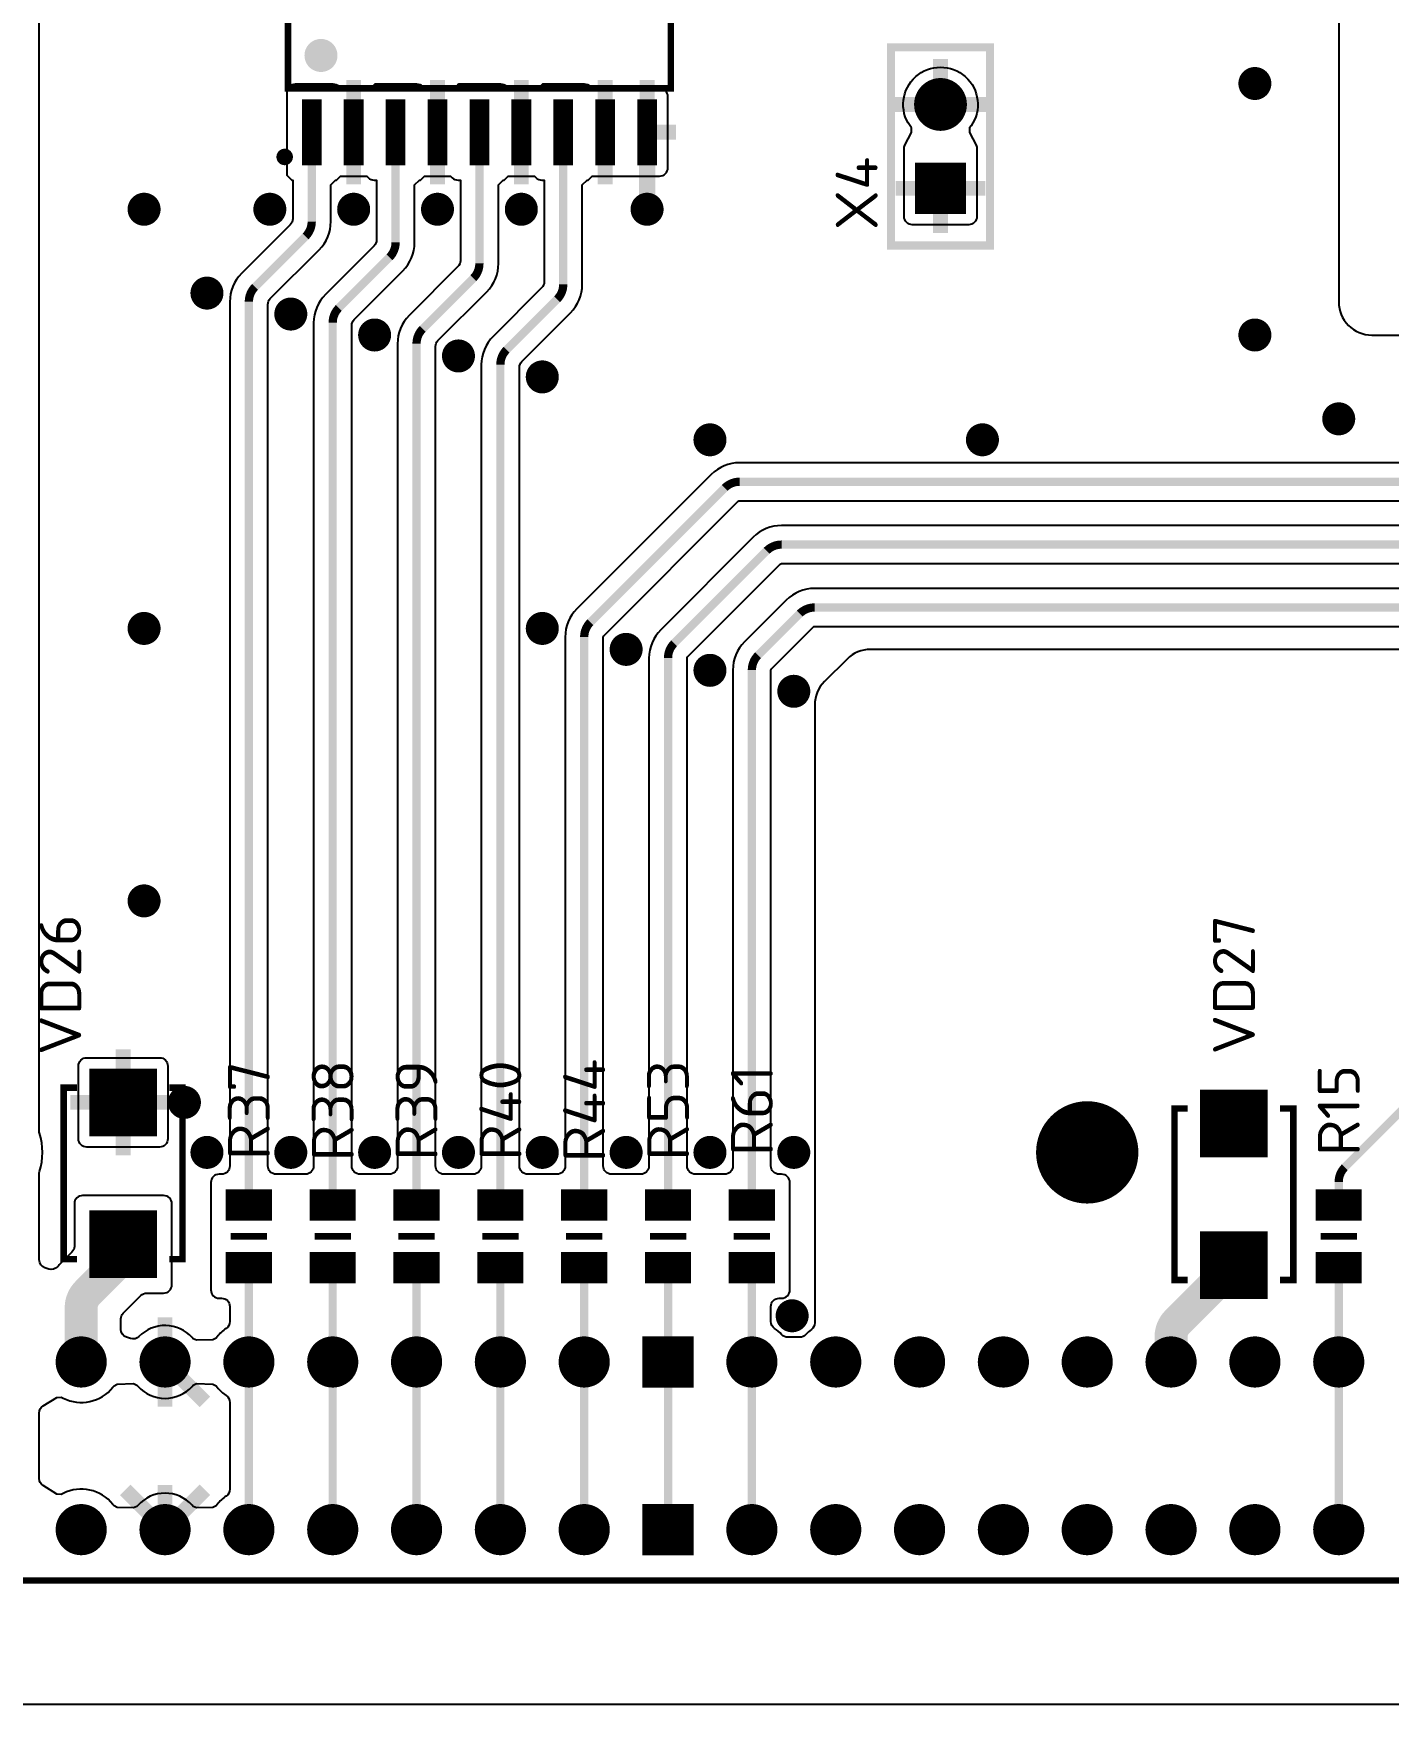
# Model space of a CAD drawing. Header units: millimetres. Extents: x 48 to 829, y 348 to 719.
# Drawn here: x 617.8 to 658.9, y 616.2 to 666.9 of the extents above; entities that cross this region are included whole.
import ezdxf
from ezdxf.enums import TextEntityAlignment as Align

# ---------------------------------------------------------------- set-up
doc = ezdxf.new("R2010")
doc.units = ezdxf.units.MM
doc.layers.add('TOP_ETCH', color=7, linetype='Continuous')
doc.styles.get("Standard").update_dxf_attribs({"font": 'txt.shx'})

msp = doc.modelspace()

# ---------------------------------------------------------------- linework, layer by layer
at = {"layer": 'TOP_ETCH', "color": 9}
msp.add_lwpolyline([(829.25, 616.25), (596, 616.25), (596, 719.12), (829.25, 719.12)], close=True, dxfattribs=at)
at = {"layer": 'TOP_ETCH'}
for points in [[(665.372, 653.877), (639.228, 653.877, 0.198911), (638.371, 653.522), (634.298, 649.449, 0.198911), (633.943, 648.592), (633.943, 632.567, -0.414214), (633.693, 632.317), (632.807, 632.317, -0.414214), (632.557, 632.567), (632.557, 656.767, -0.199048), (632.63, 656.944), (634.107, 658.421, 0.198911), (634.462, 659.278), (634.462, 662.292), (634.608, 662.438), (634.637, 662.438), (634.76, 662.561), (636.804, 662.561, 0.414214), (637.054, 662.811), (637.054, 664.969, 0.414214), (636.804, 665.219), (634.76, 665.219), (634.71, 665.269, 0.199048), (634.533, 665.342), (633.256, 665.342), (633.206, 665.292, -0.199048), (633.029, 665.219), (632.22, 665.219), (632.17, 665.269, 0.199048), (631.993, 665.342), (630.716, 665.342), (630.666, 665.292, -0.199048), (630.489, 665.219), (629.68, 665.219), (629.63, 665.269, 0.199048), (629.453, 665.342), (628.176, 665.342), (628.126, 665.292, -0.199048), (627.949, 665.219), (627.14, 665.219), (627.09, 665.269, 0.199048), (626.913, 665.342), (625.763, 665.342, 0.414214), (625.513, 665.092), (625.513, 662.584), (625.659, 662.438), (625.688, 662.438), (625.688, 661.263, -0.199048), (625.615, 661.086), (624.138, 659.609, 0.198911), (623.783, 658.752), (623.783, 632.567, -0.414214), (623.533, 632.317), (623.458, 632.317, 0.414214), (623.208, 632.067), (623.208, 628.813, 0.414214), (623.458, 628.563), (623.533, 628.563, -0.414214), (623.783, 628.313), (623.783, 627.854, -0.24905), (623.673, 627.647, 0.07612), (623.4, 627.395), (623.366, 627.351), (623.268, 627.302), (622.776, 627.287), (622.676, 627.329), (622.639, 627.371, 0.432181), (621.031, 627.402, -0.286127), (620.774, 627.34), (620.654, 627.379, -0.324507), (620.482, 627.617), (620.482, 627.934, -0.198032), (620.555, 628.11), (621.09, 628.645, -0.198032), (621.266, 628.718), (621.777, 628.718, 0.414214), (622.027, 628.968), (622.027, 631.422, 0.414214), (621.777, 631.672), (619.323, 631.672, 0.414214), (619.073, 631.422), (619.073, 630.131, -0.198032), (619, 629.955), (618.616, 629.571, 0.01078), (618.561, 629.514, -0.296843), (618.297, 629.446), (618.18, 629.486, -0.320981), (618.01, 629.722), (618.01, 632.363), (618.021, 632.399, 0.148284), (618.021, 633.561), (618.01, 633.597), (618.01, 682.145, -0.414214)], [(657.38, 681.033), (657.38, 658.745, 0.414214), (658.38, 657.745), (664.462, 657.745, -0.414214)], [(680.653, 651.972), (640.498, 651.972, 0.198911), (639.641, 651.617), (636.838, 648.814, 0.198911), (636.483, 647.957), (636.483, 632.567, -0.414214), (636.233, 632.317), (635.347, 632.317, -0.414214), (635.097, 632.567), (635.097, 648.592, -0.198879), (635.114, 648.633), (639.187, 652.706, -0.198879), (639.228, 652.723), (665.372, 652.723, 0.198911)], [(696.892, 650.067), (641.499, 650.067, 0.198911), (640.642, 649.712), (639.378, 648.448, 0.198911), (639.023, 647.591), (639.023, 632.567, -0.414214), (638.773, 632.317), (637.887, 632.317, -0.414214), (637.637, 632.567), (637.637, 647.957, -0.198879), (637.654, 647.998), (640.457, 650.801, -0.198879), (640.498, 650.818), (680.653, 650.818, 0.198911)], [(702.686, 648.22), (643.189, 648.22, 0.198896), (642.482, 647.927), (641.798, 647.243, 0.198896), (641.505, 646.536), (641.505, 627.812, -0.235927), (641.405, 627.612, 0.045982), (641.238, 627.461, -0.209307), (641.054, 627.381), (640.686, 627.381, -0.209307), (640.502, 627.461, 0.058124), (640.287, 627.647, -0.24905), (640.177, 627.854), (640.177, 628.313, -0.414214), (640.427, 628.563), (640.502, 628.563, 0.414214), (640.752, 628.813), (640.752, 632.067, 0.414214), (640.502, 632.317), (640.427, 632.317, -0.414214), (640.177, 632.567), (640.177, 647.591, -0.198879), (640.194, 647.632), (641.458, 648.896, -0.198879), (641.499, 648.913), (697.712, 648.913, 0.414214)]]:
    msp.add_lwpolyline(points, format="xyb", dxfattribs=at)
for points, const_width in [([(637.145, 665.215), (625.545, 665.215), (625.545, 671.865), (637.145, 671.865), (637.145, 665.215)], 0.2), ([(643.815, 666.46), (646.815, 666.46), (646.815, 660.46), (643.815, 660.46), (643.815, 666.46)], 0.25), ([(645.315, 664.73), (645.315, 666.109)], 0.45), ([(654.85, 664.966), (654.85, 665.764)], 0.2), ([(627.535, 663.89), (627.535, 665.469)], 0.45), ([(630.075, 663.89), (630.075, 665.469)], 0.45), ([(632.615, 663.89), (632.615, 665.469)], 0.45), ([(635.155, 663.89), (635.155, 665.469)], 0.45), ([(636.425, 663.89), (636.425, 665.469)], 0.45), ([(644.85, 664.207), (644.85, 665.253)], 0.2), ([(645.05, 664.083), (645.05, 665.377)], 0.2), ([(645.25, 664.034), (645.25, 665.426)], 0.2), ([(645.45, 664.044), (645.45, 665.416)], 0.2), ([(645.65, 664.116), (645.65, 665.344)], 0.2), ([(654.45, 665.277), (654.45, 665.453)], 0.2), ([(654.65, 665.014), (654.65, 665.716)], 0.2), ([(655.05, 665.025), (655.05, 665.705)], 0.2), ([(626.25, 662.99), (626.25, 664.79)], 0.2), ([(626.45, 662.99), (626.45, 664.79)], 0.2), ([(627.45, 662.99), (627.45, 664.79)], 0.2), ([(627.65, 662.99), (627.65, 664.79)], 0.2), ([(628.65, 662.99), (628.65, 664.79)], 0.2), ([(628.85, 662.99), (628.85, 664.79)], 0.2), ([(630.05, 662.99), (630.05, 664.79)], 0.2), ([(630.25, 662.99), (630.25, 664.79)], 0.2), ([(631.25, 662.99), (631.25, 664.79)], 0.2), ([(631.45, 662.99), (631.45, 664.79)], 0.2), ([(632.45, 662.99), (632.45, 664.79)], 0.2), ([(632.65, 662.99), (632.65, 664.79)], 0.2), ([(633.85, 662.99), (633.85, 664.79)], 0.2), ([(634.05, 662.99), (634.05, 664.79)], 0.2), ([(635.05, 662.99), (635.05, 664.79)], 0.2), ([(635.25, 662.99), (635.25, 664.79)], 0.2), ([(636.25, 662.99), (636.25, 664.79)], 0.2), ([(636.45, 662.99), (636.45, 664.79)], 0.2), ([(645.315, 664.73), (643.936, 664.73)], 0.45), ([(644.65, 664.512), (644.65, 664.948)], 0.2), ([(646.694, 664.73), (645.315, 664.73)], 0.45), ([(645.85, 664.279), (645.85, 665.181)], 0.2), ([(627.535, 662.311), (627.535, 663.89)], 0.45), ([(630.075, 662.311), (630.075, 663.89)], 0.45), ([(632.615, 662.311), (632.615, 663.89)], 0.45), ([(635.155, 662.311), (635.155, 663.89)], 0.45), ([(636.425, 663.89), (636.425, 661.555)], 0.5), ([(637.304, 663.89), (636.425, 663.89)], 0.45), ([(644.65, 661.515), (644.65, 662.865)], 0.2), ([(644.85, 661.515), (644.85, 662.865)], 0.2), ([(645.05, 661.515), (645.05, 662.865)], 0.2), ([(645.25, 661.515), (645.25, 662.865)], 0.2), ([(645.45, 661.515), (645.45, 662.865)], 0.2), ([(645.65, 661.515), (645.65, 662.865)], 0.2), ([(645.85, 661.515), (645.85, 662.865)], 0.2), ([(645.315, 662.19), (643.961, 662.19)], 0.45), ([(645.315, 660.836), (645.315, 662.19)], 0.45), ([(646.669, 662.19), (645.315, 662.19)], 0.45), ([(620.85, 661.337), (620.85, 661.773)], 0.2), ([(621.05, 661.179), (621.05, 661.931)], 0.2), ([(621.25, 661.161), (621.25, 661.949)], 0.2), ([(621.45, 661.256), (621.45, 661.854)], 0.2), ([(624.65, 661.353), (624.65, 661.757)], 0.2), ([(624.85, 661.183), (624.85, 661.927)], 0.2), ([(625.05, 661.159), (625.05, 661.951)], 0.2), ([(625.25, 661.247), (625.25, 661.863)], 0.2), ([(627.25, 661.275), (627.25, 661.835)], 0.2), ([(627.45, 661.165), (627.45, 661.945)], 0.2), ([(627.65, 661.172), (627.65, 661.938)], 0.2), ([(627.85, 661.309), (627.85, 661.801)], 0.2), ([(629.85, 661.225), (629.85, 661.885)], 0.2), ([(630.05, 661.156), (630.05, 661.954)], 0.2), ([(630.25, 661.196), (630.25, 661.914)], 0.2), ([(630.45, 661.416), (630.45, 661.694)], 0.2), ([(632.25, 661.392), (632.25, 661.718)], 0.2), ([(632.45, 661.191), (632.45, 661.919)], 0.2), ([(632.65, 661.157), (632.65, 661.953)], 0.2), ([(632.85, 661.232), (632.85, 661.878)], 0.2), ([(636.05, 661.416), (636.05, 661.694)], 0.2), ([(636.25, 661.196), (636.25, 661.914)], 0.2), ([(636.45, 661.156), (636.45, 661.954)], 0.2), ([(636.65, 661.225), (636.65, 661.885)], 0.2), ([(622.85, 658.695), (622.85, 659.335)], 0.2), ([(623.05, 658.618), (623.05, 659.412)], 0.2), ([(623.25, 658.649), (623.25, 659.381)], 0.2), ([(623.45, 658.841), (623.45, 659.189)], 0.2), ([(625.45, 658.023), (625.45, 658.737)], 0.2), ([(625.65, 657.981), (625.65, 658.779)], 0.2), ([(625.85, 658.046), (625.85, 658.714)], 0.2), ([(625.25, 658.256), (625.25, 658.504)], 0.2), ([(628.05, 657.364), (628.05, 658.126)], 0.2), ([(628.25, 657.354), (628.25, 658.136)], 0.2), ([(654.85, 657.346), (654.85, 658.144)], 0.2), ([(627.85, 657.505), (627.85, 657.985)], 0.2), ([(628.45, 657.46), (628.45, 658.03)], 0.2), ([(654.45, 657.657), (654.45, 657.833)], 0.2), ([(654.65, 657.394), (654.65, 658.096)], 0.2), ([(655.05, 657.405), (655.05, 658.085)], 0.2), ([(630.45, 656.807), (630.45, 657.413)], 0.2), ([(630.65, 656.715), (630.65, 657.505)], 0.2), ([(630.85, 656.736), (630.85, 657.484)], 0.2), ([(631.05, 656.9), (631.05, 657.32)], 0.2), ([(633.05, 656.129), (633.05, 656.821)], 0.2), ([(633.25, 656.075), (633.25, 656.875)], 0.2), ([(633.45, 656.129), (633.45, 656.821)], 0.2), ([(657.45, 654.812), (657.45, 655.598)], 0.2), ([(657.05, 654.979), (657.05, 655.431)], 0.2), ([(657.25, 654.827), (657.25, 655.583)], 0.2), ([(657.65, 654.91), (657.65, 655.5)], 0.2), ([(638.05, 654.285), (638.05, 654.855)], 0.2), ([(638.25, 654.179), (638.25, 654.961)], 0.2), ([(638.45, 654.189), (638.45, 654.951)], 0.2), ([(638.65, 654.33), (638.65, 654.81)], 0.2), ([(646.25, 654.352), (646.25, 654.788)], 0.2), ([(646.45, 654.194), (646.45, 654.946)], 0.2), ([(646.65, 654.176), (646.65, 654.964)], 0.2), ([(646.85, 654.271), (646.85, 654.869)], 0.2), ([(620.85, 648.637), (620.85, 649.073)], 0.2), ([(621.05, 648.479), (621.05, 649.231)], 0.2), ([(621.25, 648.461), (621.25, 649.249)], 0.2), ([(621.45, 648.556), (621.45, 649.154)], 0.2), ([(633.05, 648.509), (633.05, 649.201)], 0.2), ([(633.25, 648.455), (633.25, 649.255)], 0.2), ([(633.45, 648.509), (633.45, 649.201)], 0.2), ([(635.65, 647.846), (635.65, 648.594)], 0.2), ([(635.85, 647.825), (635.85, 648.615)], 0.2), ([(636.05, 647.917), (636.05, 648.523)], 0.2), ([(635.45, 648.01), (635.45, 648.43)], 0.2), ([(638.05, 647.3), (638.05, 647.87)], 0.2), ([(638.25, 647.194), (638.25, 647.976)], 0.2), ([(638.45, 647.204), (638.45, 647.966)], 0.2), ([(638.65, 647.345), (638.65, 647.825)], 0.2), ([(640.65, 646.616), (640.65, 647.284)], 0.2), ([(640.85, 646.551), (640.85, 647.349)], 0.2), ([(641.05, 646.593), (641.05, 647.307)], 0.2), ([(641.25, 646.826), (641.25, 647.074)], 0.2), ([(621.05, 640.224), (621.05, 640.976)], 0.2), ([(621.25, 640.206), (621.25, 640.994)], 0.2), ([(620.85, 640.382), (620.85, 640.818)], 0.2), ([(621.45, 640.301), (621.45, 640.899)], 0.2), ([(620.55, 634.495), (620.55, 636.099)], 0.45), ([(619.65, 633.57), (619.65, 635.42)], 0.2), ([(619.85, 633.57), (619.85, 635.42)], 0.2), ([(620.05, 633.57), (620.05, 635.42)], 0.2), ([(620.25, 633.57), (620.25, 635.42)], 0.2), ([(620.45, 633.57), (620.45, 635.42)], 0.2), ([(620.65, 633.57), (620.65, 635.42)], 0.2), ([(620.85, 633.57), (620.85, 635.42)], 0.2), ([(621.05, 633.57), (621.05, 635.42)], 0.2), ([(621.25, 633.57), (621.25, 635.42)], 0.2), ([(621.45, 633.57), (621.45, 635.42)], 0.2), ([(619.15, 629.745), (618.75, 629.745), (618.75, 634.945), (619.15, 634.945)], 0.2), ([(621.95, 629.745), (622.35, 629.745), (622.35, 634.945), (621.95, 634.945)], 0.2), ([(622.25, 634.128), (622.25, 634.862)], 0.2), ([(622.45, 634.098), (622.45, 634.892)], 0.2), ([(620.55, 634.495), (618.946, 634.495)], 0.45), ([(620.55, 632.891), (620.55, 634.495)], 0.45), ([(622.154, 634.495), (620.55, 634.495)], 0.45), ([(622.05, 634.315), (622.05, 634.675)], 0.2), ([(622.65, 634.178), (622.65, 634.812)], 0.2), ([(649.25, 631.623), (649.25, 634.337)], 0.2), ([(649.45, 631.564), (649.45, 634.396)], 0.2), ([(649.65, 631.535), (649.65, 634.425)], 0.2), ([(649.85, 631.533), (649.85, 634.427)], 0.2), ([(650.05, 631.56), (650.05, 634.4)], 0.2), ([(650.25, 631.616), (650.25, 634.344)], 0.2), ([(648.65, 632.048), (648.65, 633.912)], 0.2), ([(648.85, 631.852), (648.85, 634.108)], 0.2), ([(649.05, 631.716), (649.05, 634.244)], 0.2), ([(650.45, 631.705), (650.45, 634.255)], 0.2), ([(623.05, 632.583), (623.05, 633.377)], 0.2), ([(623.25, 632.614), (623.25, 633.346)], 0.2), ([(625.45, 632.623), (625.45, 633.337)], 0.2), ([(625.65, 632.581), (625.65, 633.379)], 0.2), ([(625.85, 632.646), (625.85, 633.314)], 0.2), ([(628.05, 632.599), (628.05, 633.361)], 0.2), ([(628.25, 632.589), (628.25, 633.371)], 0.2), ([(630.65, 632.585), (630.65, 633.375)], 0.2), ([(630.85, 632.606), (630.85, 633.354)], 0.2), ([(633.05, 632.634), (633.05, 633.326)], 0.2), ([(633.25, 632.58), (633.25, 633.38)], 0.2), ([(633.45, 632.634), (633.45, 633.326)], 0.2), ([(635.65, 632.606), (635.65, 633.354)], 0.2), ([(635.85, 632.585), (635.85, 633.375)], 0.2), ([(638.25, 632.589), (638.25, 633.371)], 0.2), ([(638.45, 632.599), (638.45, 633.361)], 0.2), ([(640.65, 632.646), (640.65, 633.314)], 0.2), ([(640.85, 632.581), (640.85, 633.379)], 0.2), ([(641.05, 632.623), (641.05, 633.337)], 0.2), ([(648.45, 632.359), (648.45, 633.601)], 0.2), ([(622.85, 632.66), (622.85, 633.3)], 0.2), ([(623.45, 632.806), (623.45, 633.154)], 0.2), ([(625.25, 632.856), (625.25, 633.104)], 0.2), ([(627.85, 632.74), (627.85, 633.22)], 0.2), ([(628.45, 632.695), (628.45, 633.265)], 0.2), ([(630.45, 632.677), (630.45, 633.283)], 0.2), ([(631.05, 632.77), (631.05, 633.19)], 0.2), ([(635.45, 632.77), (635.45, 633.19)], 0.2), ([(636.05, 632.677), (636.05, 633.283)], 0.2), ([(638.05, 632.695), (638.05, 633.265)], 0.2), ([(638.65, 632.74), (638.65, 633.22)], 0.2), ([(641.25, 632.856), (641.25, 633.104)], 0.2), ([(623.85, 631.015), (623.85, 631.765)], 0.2), ([(624.05, 631.015), (624.05, 631.765)], 0.2), ([(624.25, 631.015), (624.25, 631.765)], 0.2), ([(624.45, 631.015), (624.45, 631.765)], 0.2), ([(624.65, 631.015), (624.65, 631.765)], 0.2), ([(624.85, 631.015), (624.85, 631.765)], 0.2), ([(626.45, 631.015), (626.45, 631.765)], 0.2), ([(626.65, 631.015), (626.65, 631.765)], 0.2), ([(626.85, 631.015), (626.85, 631.765)], 0.2), ([(627.05, 631.015), (627.05, 631.765)], 0.2), ([(627.25, 631.015), (627.25, 631.765)], 0.2), ([(627.45, 631.015), (627.45, 631.765)], 0.2), ([(628.85, 631.015), (628.85, 631.765)], 0.2), ([(629.05, 631.015), (629.05, 631.765)], 0.2), ([(629.25, 631.015), (629.25, 631.765)], 0.2), ([(629.45, 631.015), (629.45, 631.765)], 0.2), ([(629.65, 631.015), (629.65, 631.765)], 0.2), ([(629.85, 631.015), (629.85, 631.765)], 0.2), ([(631.45, 631.015), (631.45, 631.765)], 0.2), ([(631.65, 631.015), (631.65, 631.765)], 0.2), ([(631.85, 631.015), (631.85, 631.765)], 0.2), ([(632.05, 631.015), (632.05, 631.765)], 0.2), ([(632.25, 631.015), (632.25, 631.765)], 0.2), ([(632.45, 631.015), (632.45, 631.765)], 0.2), ([(634.05, 631.015), (634.05, 631.765)], 0.2), ([(634.25, 631.015), (634.25, 631.765)], 0.2), ([(634.45, 631.015), (634.45, 631.765)], 0.2), ([(634.65, 631.015), (634.65, 631.765)], 0.2), ([(634.85, 631.015), (634.85, 631.765)], 0.2), ([(635.05, 631.015), (635.05, 631.765)], 0.2), ([(636.65, 631.015), (636.65, 631.765)], 0.2), ([(636.85, 631.015), (636.85, 631.765)], 0.2), ([(637.05, 631.015), (637.05, 631.765)], 0.2), ([(637.25, 631.015), (637.25, 631.765)], 0.2), ([(637.45, 631.015), (637.45, 631.765)], 0.2), ([(637.65, 631.015), (637.65, 631.765)], 0.2), ([(639.05, 631.015), (639.05, 631.765)], 0.2), ([(639.25, 631.015), (639.25, 631.765)], 0.2), ([(639.45, 631.015), (639.45, 631.765)], 0.2), ([(639.65, 631.015), (639.65, 631.765)], 0.2), ([(639.85, 631.015), (639.85, 631.765)], 0.2), ([(640.05, 631.015), (640.05, 631.765)], 0.2), ([(619.65, 629.27), (619.65, 631.12)], 0.2), ([(619.85, 629.27), (619.85, 631.12)], 0.2), ([(620.05, 629.27), (620.05, 631.12)], 0.2), ([(620.25, 629.27), (620.25, 631.12)], 0.2), ([(620.45, 629.27), (620.45, 631.12)], 0.2), ([(620.65, 629.27), (620.65, 631.12)], 0.2), ([(620.85, 629.27), (620.85, 631.12)], 0.2), ([(621.05, 629.27), (621.05, 631.12)], 0.2), ([(621.25, 629.27), (621.25, 631.12)], 0.2), ([(621.45, 629.27), (621.45, 631.12)], 0.2), ([(624.91, 630.44), (623.81, 630.44)], 0.2), ([(627.45, 630.44), (626.35, 630.44)], 0.2), ([(629.99, 630.44), (628.89, 630.44)], 0.2), ([(632.53, 630.44), (631.43, 630.44)], 0.2), ([(635.07, 630.44), (633.97, 630.44)], 0.2), ([(637.61, 630.44), (636.51, 630.44)], 0.2), ([(640.15, 630.44), (639.05, 630.44)], 0.2), ([(623.85, 629.115), (623.85, 629.865)], 0.2), ([(624.05, 629.115), (624.05, 629.865)], 0.2), ([(624.25, 629.115), (624.25, 629.865)], 0.2), ([(624.45, 629.115), (624.45, 629.865)], 0.2), ([(624.65, 629.115), (624.65, 629.865)], 0.2), ([(624.85, 629.115), (624.85, 629.865)], 0.2), ([(626.45, 629.115), (626.45, 629.865)], 0.2), ([(626.65, 629.115), (626.65, 629.865)], 0.2), ([(626.85, 629.115), (626.85, 629.865)], 0.2), ([(627.05, 629.115), (627.05, 629.865)], 0.2), ([(627.25, 629.115), (627.25, 629.865)], 0.2), ([(627.45, 629.115), (627.45, 629.865)], 0.2), ([(628.85, 629.115), (628.85, 629.865)], 0.2), ([(629.05, 629.115), (629.05, 629.865)], 0.2), ([(629.25, 629.115), (629.25, 629.865)], 0.2), ([(629.45, 629.115), (629.45, 629.865)], 0.2), ([(629.65, 629.115), (629.65, 629.865)], 0.2), ([(629.85, 629.115), (629.85, 629.865)], 0.2), ([(631.45, 629.115), (631.45, 629.865)], 0.2), ([(631.65, 629.115), (631.65, 629.865)], 0.2), ([(631.85, 629.115), (631.85, 629.865)], 0.2), ([(632.05, 629.115), (632.05, 629.865)], 0.2), ([(632.25, 629.115), (632.25, 629.865)], 0.2), ([(632.45, 629.115), (632.45, 629.865)], 0.2), ([(634.05, 629.115), (634.05, 629.865)], 0.2), ([(634.25, 629.115), (634.25, 629.865)], 0.2), ([(634.45, 629.115), (634.45, 629.865)], 0.2), ([(634.65, 629.115), (634.65, 629.865)], 0.2), ([(634.85, 629.115), (634.85, 629.865)], 0.2), ([(635.05, 629.115), (635.05, 629.865)], 0.2), ([(636.65, 629.115), (636.65, 629.865)], 0.2), ([(636.85, 629.115), (636.85, 629.865)], 0.2), ([(637.05, 629.115), (637.05, 629.865)], 0.2), ([(637.25, 629.115), (637.25, 629.865)], 0.2), ([(637.45, 629.115), (637.45, 629.865)], 0.2), ([(637.65, 629.115), (637.65, 629.865)], 0.2), ([(639.05, 629.115), (639.05, 629.865)], 0.2), ([(639.25, 629.115), (639.25, 629.865)], 0.2), ([(639.45, 629.115), (639.45, 629.865)], 0.2), ([(639.65, 629.115), (639.65, 629.865)], 0.2), ([(639.85, 629.115), (639.85, 629.865)], 0.2), ([(640.05, 629.115), (640.05, 629.865)], 0.2), ([(624.36, 626.63), (624.36, 629.49)], 0.25), ([(626.9, 626.63), (626.9, 629.49)], 0.25), ([(629.44, 626.63), (629.44, 629.49)], 0.25), ([(631.98, 626.63), (631.98, 629.49)], 0.25), ([(634.52, 626.63), (634.52, 629.49)], 0.25), ([(637.06, 626.63), (637.06, 629.49)], 0.25), ([(639.6, 626.63), (639.6, 629.49)], 0.25), ([(640.65, 627.668), (640.65, 628.392)], 0.2), ([(640.85, 627.632), (640.85, 628.428)], 0.2), ([(641.05, 627.703), (641.05, 628.357)], 0.2), ([(621.82, 626.63), (621.82, 627.984)], 0.45), ([(640.45, 627.879), (640.45, 628.181)], 0.2), ([(619.05, 625.996), (619.05, 627.264)], 0.2), ([(619.25, 625.956), (619.25, 627.304)], 0.2), ([(619.45, 625.977), (619.45, 627.283)], 0.2), ([(621.65, 625.977), (621.65, 627.283)], 0.2), ([(621.85, 625.956), (621.85, 627.304)], 0.2), ([(622.05, 625.996), (622.05, 627.264)], 0.2), ([(624.25, 625.965), (624.25, 627.295)], 0.2), ([(624.45, 625.962), (624.45, 627.298)], 0.2), ([(624.65, 626.021), (624.65, 627.239)], 0.2), ([(626.65, 626.004), (626.65, 627.256)], 0.2), ([(626.85, 625.957), (626.85, 627.303)], 0.2), ([(627.05, 625.972), (627.05, 627.288)], 0.2), ([(629.25, 625.983), (629.25, 627.277)], 0.2), ([(629.45, 625.956), (629.45, 627.304)], 0.2), ([(629.65, 625.989), (629.65, 627.271)], 0.2), ([(631.85, 625.968), (631.85, 627.292)], 0.2), ([(632.05, 625.959), (632.05, 627.301)], 0.2), ([(632.25, 626.012), (632.25, 627.248)], 0.2), ([(634.25, 626.012), (634.25, 627.248)], 0.2), ([(634.45, 625.959), (634.45, 627.301)], 0.2), ([(634.65, 625.968), (634.65, 627.292)], 0.2), ([(636.45, 625.955), (636.45, 627.305)], 0.2), ([(636.65, 625.955), (636.65, 627.305)], 0.2), ([(636.85, 625.955), (636.85, 627.305)], 0.2), ([(637.05, 625.955), (637.05, 627.305)], 0.2), ([(637.25, 625.955), (637.25, 627.305)], 0.2), ([(637.45, 625.955), (637.45, 627.305)], 0.2), ([(637.65, 625.955), (637.65, 627.305)], 0.2), ([(639.45, 625.972), (639.45, 627.288)], 0.2), ([(639.65, 625.957), (639.65, 627.303)], 0.2), ([(639.85, 626.004), (639.85, 627.256)], 0.2), ([(641.85, 626.021), (641.85, 627.239)], 0.2), ([(642.05, 625.962), (642.05, 627.298)], 0.2), ([(642.25, 625.965), (642.25, 627.295)], 0.2), ([(644.45, 625.996), (644.45, 627.264)], 0.2), ([(644.65, 625.956), (644.65, 627.304)], 0.2), ([(644.85, 625.977), (644.85, 627.283)], 0.2), ([(647.05, 625.977), (647.05, 627.283)], 0.2), ([(647.25, 625.956), (647.25, 627.304)], 0.2), ([(647.45, 625.996), (647.45, 627.264)], 0.2), ([(649.65, 625.965), (649.65, 627.295)], 0.2), ([(649.85, 625.962), (649.85, 627.298)], 0.2), ([(650.05, 626.021), (650.05, 627.239)], 0.2), ([(618.65, 626.388), (618.65, 626.872)], 0.2), ([(618.85, 626.11), (618.85, 627.15)], 0.2), ([(619.65, 626.066), (619.65, 627.194)], 0.2), ([(619.85, 626.269), (619.85, 626.991)], 0.2), ([(621.25, 626.269), (621.25, 626.991)], 0.2), ([(621.45, 626.066), (621.45, 627.194)], 0.2), ([(623.027, 625.423), (621.82, 626.63)], 0.45), ([(621.82, 625.276), (621.82, 626.63)], 0.45), ([(622.25, 626.11), (622.25, 627.15)], 0.2), ([(622.45, 626.388), (622.45, 626.872)], 0.2), ([(623.85, 626.188), (623.85, 627.072)], 0.2), ([(624.05, 626.031), (624.05, 627.229)], 0.2), ([(624.85, 626.166), (624.85, 627.094)], 0.2), ([(626.25, 626.448), (626.25, 626.812)], 0.2), ([(626.45, 626.127), (626.45, 627.133)], 0.2), ([(627.25, 626.053), (627.25, 627.207)], 0.2), ([(627.45, 626.239), (627.45, 627.021)], 0.2), ([(628.85, 626.303), (628.85, 626.957)], 0.2), ([(629.05, 626.08), (629.05, 627.18)], 0.2), ([(629.85, 626.094), (629.85, 627.166)], 0.2), ([(630.05, 626.341), (630.05, 626.919)], 0.2), ([(631.45, 626.212), (631.45, 627.048)], 0.2), ([(631.65, 626.042), (631.65, 627.218)], 0.2), ([(632.45, 626.146), (632.45, 627.114)], 0.2), ([(634.05, 626.146), (634.05, 627.114)], 0.2), ([(634.85, 626.042), (634.85, 627.218)], 0.2), ([(635.049, 626.211), (635.049, 627.049)], 0.2), ([(639.05, 626.239), (639.05, 627.021)], 0.2), ([(639.25, 626.053), (639.25, 627.207)], 0.2), ([(640.05, 626.127), (640.05, 627.133)], 0.2), ([(640.249, 626.447), (640.249, 626.813)], 0.2), ([(641.65, 626.166), (641.65, 627.094)], 0.2), ([(642.45, 626.031), (642.45, 627.229)], 0.2), ([(642.65, 626.188), (642.65, 627.072)], 0.2), ([(644.05, 626.388), (644.05, 626.872)], 0.2), ([(644.25, 626.11), (644.25, 627.15)], 0.2), ([(645.05, 626.066), (645.05, 627.194)], 0.2), ([(645.25, 626.269), (645.25, 626.991)], 0.2), ([(646.65, 626.269), (646.65, 626.991)], 0.2), ([(646.85, 626.066), (646.85, 627.194)], 0.2), ([(647.65, 626.11), (647.65, 627.15)], 0.2), ([(647.85, 626.388), (647.85, 626.872)], 0.2), ([(649.25, 626.188), (649.25, 627.072)], 0.2), ([(649.45, 626.031), (649.45, 627.229)], 0.2), ([(650.25, 626.166), (650.25, 627.094)], 0.2), ([(624.36, 621.55), (624.36, 626.63)], 0.25), ([(626.9, 621.55), (626.9, 626.63)], 0.25), ([(629.44, 621.55), (629.44, 626.63)], 0.25), ([(631.98, 621.55), (631.98, 626.63)], 0.25), ([(632.649, 626.547), (632.649, 626.713)], 0.2), ([(633.85, 626.548), (633.85, 626.712)], 0.2), ([(634.52, 621.55), (634.52, 626.63)], 0.25), ([(637.06, 621.55), (637.06, 626.63)], 0.25), ([(639.6, 621.55), (639.6, 626.63)], 0.25), ([(621.82, 621.55), (620.613, 622.757)], 0.45), ([(621.82, 621.55), (621.82, 622.904)], 0.45), ([(621.82, 621.55), (623.027, 622.757)], 0.45), ([(619.05, 620.916), (619.05, 622.184)], 0.2), ([(619.25, 620.876), (619.25, 622.224)], 0.2), ([(619.45, 620.897), (619.45, 622.203)], 0.2), ([(621.65, 620.897), (621.65, 622.203)], 0.2), ([(621.85, 620.876), (621.85, 622.224)], 0.2), ([(622.05, 620.916), (622.05, 622.184)], 0.2), ([(624.25, 620.885), (624.25, 622.215)], 0.2), ([(624.45, 620.882), (624.45, 622.218)], 0.2), ([(626.65, 620.924), (626.65, 622.176)], 0.2), ([(626.85, 620.877), (626.85, 622.223)], 0.2), ([(627.05, 620.892), (627.05, 622.208)], 0.2), ([(629.25, 620.903), (629.25, 622.197)], 0.2), ([(629.45, 620.876), (629.45, 622.224)], 0.2), ([(629.65, 620.909), (629.65, 622.191)], 0.2), ([(631.85, 620.888), (631.85, 622.212)], 0.2), ([(632.05, 620.879), (632.05, 622.221)], 0.2), ([(634.45, 620.879), (634.45, 622.221)], 0.2), ([(634.65, 620.888), (634.65, 622.212)], 0.2), ([(636.45, 620.875), (636.45, 622.225)], 0.2), ([(636.65, 620.875), (636.65, 622.225)], 0.2), ([(636.85, 620.875), (636.85, 622.225)], 0.2), ([(637.05, 620.875), (637.05, 622.225)], 0.2), ([(637.25, 620.875), (637.25, 622.225)], 0.2), ([(637.45, 620.875), (637.45, 622.225)], 0.2), ([(637.65, 620.875), (637.65, 622.225)], 0.2), ([(639.45, 620.892), (639.45, 622.208)], 0.2), ([(639.65, 620.877), (639.65, 622.223)], 0.2), ([(639.85, 620.924), (639.85, 622.176)], 0.2), ([(642.05, 620.882), (642.05, 622.218)], 0.2), ([(642.25, 620.885), (642.25, 622.215)], 0.2), ([(644.45, 620.916), (644.45, 622.184)], 0.2), ([(644.65, 620.876), (644.65, 622.224)], 0.2), ([(644.85, 620.897), (644.85, 622.203)], 0.2), ([(647.05, 620.897), (647.05, 622.203)], 0.2), ([(647.25, 620.876), (647.25, 622.224)], 0.2), ([(647.45, 620.916), (647.45, 622.184)], 0.2), ([(649.65, 620.885), (649.65, 622.215)], 0.2), ([(649.85, 620.882), (649.85, 622.218)], 0.2), ([(618.65, 621.308), (618.65, 621.792)], 0.2), ([(618.85, 621.03), (618.85, 622.07)], 0.2), ([(619.65, 620.986), (619.65, 622.114)], 0.2), ([(619.85, 621.189), (619.85, 621.911)], 0.2), ([(621.25, 621.189), (621.25, 621.911)], 0.2), ([(621.45, 620.986), (621.45, 622.114)], 0.2), ([(622.25, 621.03), (622.25, 622.07)], 0.2), ([(622.45, 621.308), (622.45, 621.792)], 0.2), ([(623.85, 621.108), (623.85, 621.992)], 0.2), ([(624.05, 620.951), (624.05, 622.149)], 0.2), ([(624.65, 620.941), (624.65, 622.159)], 0.2), ([(624.85, 621.086), (624.85, 622.014)], 0.2), ([(626.25, 621.368), (626.25, 621.732)], 0.2), ([(626.45, 621.047), (626.45, 622.053)], 0.2), ([(627.25, 620.973), (627.25, 622.127)], 0.2), ([(627.45, 621.159), (627.45, 621.941)], 0.2), ([(628.85, 621.223), (628.85, 621.877)], 0.2), ([(629.05, 621), (629.05, 622.1)], 0.2), ([(629.85, 621.014), (629.85, 622.086)], 0.2), ([(630.05, 621.261), (630.05, 621.839)], 0.2), ([(631.45, 621.132), (631.45, 621.968)], 0.2), ([(631.65, 620.962), (631.65, 622.138)], 0.2), ([(632.25, 620.932), (632.25, 622.168)], 0.2), ([(632.45, 621.066), (632.45, 622.034)], 0.2), ([(634.05, 621.066), (634.05, 622.034)], 0.2), ([(634.25, 620.932), (634.25, 622.168)], 0.2), ([(634.85, 620.962), (634.85, 622.138)], 0.2), ([(635.049, 621.131), (635.049, 621.969)], 0.2), ([(639.05, 621.159), (639.05, 621.941)], 0.2), ([(639.25, 620.973), (639.25, 622.127)], 0.2), ([(640.05, 621.047), (640.05, 622.053)], 0.2), ([(640.249, 621.367), (640.249, 621.733)], 0.2), ([(641.65, 621.086), (641.65, 622.014)], 0.2), ([(641.85, 620.941), (641.85, 622.159)], 0.2), ([(642.45, 620.951), (642.45, 622.149)], 0.2), ([(642.65, 621.108), (642.65, 621.992)], 0.2), ([(644.05, 621.308), (644.05, 621.792)], 0.2), ([(644.25, 621.03), (644.25, 622.07)], 0.2), ([(645.05, 620.986), (645.05, 622.114)], 0.2), ([(645.25, 621.189), (645.25, 621.911)], 0.2), ([(646.65, 621.189), (646.65, 621.911)], 0.2), ([(646.85, 620.986), (646.85, 622.114)], 0.2), ([(647.65, 621.03), (647.65, 622.07)], 0.2), ([(647.85, 621.308), (647.85, 621.792)], 0.2), ([(649.25, 621.108), (649.25, 621.992)], 0.2), ([(649.45, 620.951), (649.45, 622.149)], 0.2), ([(650.05, 620.941), (650.05, 622.159)], 0.2), ([(650.25, 621.086), (650.25, 622.014)], 0.2), ([(632.649, 621.467), (632.649, 621.633)], 0.2), ([(633.85, 621.468), (633.85, 621.632)], 0.2)]:
    msp.add_lwpolyline(points, dxfattribs=dict(at, const_width=const_width))
for points, const_width in [([(626.545, 666.465, 1), (626.545, 665.965, 1), (626.545, 666.465)], 0.5), ([(624.36, 631.39), (624.36, 658.752, -0.198909), (624.546, 659.201), (626.079, 660.734, 0.198909), (626.265, 661.183), (626.265, 663.89)], 0.25), ([(626.9, 631.39), (626.9, 658.117, -0.198909), (627.086, 658.566), (628.619, 660.099, 0.198909), (628.805, 660.548), (628.805, 663.89)], 0.25), ([(629.44, 631.39), (629.44, 657.482, -0.198909), (629.626, 657.931), (631.159, 659.464, 0.198909), (631.345, 659.913), (631.345, 663.89)], 0.25), ([(631.98, 631.39), (631.98, 656.847, -0.198909), (632.166, 657.296), (633.699, 658.829, 0.198909), (633.885, 659.278), (633.885, 663.89)], 0.25), ([(625.445, 663.265, 1), (625.445, 663.015, 1), (625.445, 663.265)], 0.25), ([(666.636, 656.985), (666.636, 654.564, -0.198909), (666.45, 654.115), (665.821, 653.486, -0.198909), (665.372, 653.3), (639.228, 653.3, 0.198909), (638.779, 653.114), (634.706, 649.041, 0.198909), (634.52, 648.592), (634.52, 631.39)], 0.25), ([(683.781, 657.025), (683.781, 654.523, -0.198909), (683.595, 654.074), (681.102, 651.581, -0.198909), (680.653, 651.395), (640.498, 651.395, 0.198909), (640.049, 651.209), (637.246, 648.406, 0.198909), (637.06, 647.957), (637.06, 631.39)], 0.25), ([(702.196, 657.025), (702.196, 654.714, -0.198909), (702.01, 654.265), (697.385, 649.64), (697.385, 649.49), (641.499, 649.49, 0.198909), (641.05, 649.304), (639.786, 648.04, 0.198909), (639.6, 647.591), (639.6, 631.39)], 0.25), ([(619.28, 626.63), (619.28, 628.272, -0.198909), (619.466, 628.721), (620.364, 629.619, 0.198909), (620.55, 630.068), (620.55, 630.195)], 1)]:
    msp.add_lwpolyline(points, format="xyb", dxfattribs=dict(at, const_width=const_width))
for points in [[(644.432, 664.023), (644.391, 664.081, -1.924403), (646.239, 664.081), (646.198, 664.023), (646.189, 663.885), (646.391, 663.497, -0.120047), (646.419, 663.382), (646.419, 661.336, -0.414214), (646.169, 661.086), (644.461, 661.086, -0.414214), (644.211, 661.336), (644.211, 663.382, -0.120047), (644.239, 663.497), (644.441, 663.885)], [(628.155, 660.451), (626.678, 658.974, 0.198911), (626.323, 658.117), (626.323, 632.567, -0.414214), (626.073, 632.317), (625.187, 632.317, -0.414214), (624.937, 632.567), (624.937, 658.672, -0.199048), (625.01, 658.849), (626.487, 660.326, 0.198911), (626.842, 661.183), (626.842, 662.292), (626.988, 662.438), (627.017, 662.438), (627.14, 662.561), (627.93, 662.561), (627.98, 662.511, 0.199048), (628.157, 662.438), (628.228, 662.438), (628.228, 660.628, -0.199048)], [(630.695, 659.816), (629.218, 658.339, 0.198911), (628.863, 657.482), (628.863, 632.567, -0.414214), (628.613, 632.317), (627.727, 632.317, -0.414214), (627.477, 632.567), (627.477, 658.037, -0.199048), (627.55, 658.214), (629.027, 659.691, 0.198911), (629.382, 660.548), (629.382, 662.292), (629.528, 662.438), (629.557, 662.438), (629.68, 662.561), (630.47, 662.561), (630.52, 662.511, 0.199048), (630.697, 662.438), (630.768, 662.438), (630.768, 659.993, -0.199048)], [(633.235, 659.181), (631.758, 657.704, 0.198911), (631.403, 656.847), (631.403, 632.567, -0.414214), (631.153, 632.317), (630.267, 632.317, -0.414214), (630.017, 632.567), (630.017, 657.402, -0.199048), (630.09, 657.579), (631.567, 659.056, 0.198911), (631.922, 659.913), (631.922, 662.292), (632.068, 662.438), (632.097, 662.438), (632.22, 662.561), (633.01, 662.561), (633.06, 662.511, 0.199048), (633.237, 662.438), (633.308, 662.438), (633.308, 659.358, -0.199048)], [(619.196, 633.391), (619.196, 635.599, -0.414214), (619.446, 635.849), (621.654, 635.849, -0.414214), (621.904, 635.599), (621.904, 633.391, -0.414214), (621.654, 633.141), (619.446, 633.141, -0.414214)], [(623.673, 622.567, 0.07612), (623.4, 622.315), (623.366, 622.271), (623.268, 622.222), (622.776, 622.207), (622.676, 622.249), (622.639, 622.291, 0.443791), (621.001, 622.291), (620.964, 622.249), (620.864, 622.207), (620.372, 622.222), (620.274, 622.271), (620.24, 622.315, 0.353795), (618.733, 622.648), (618.674, 622.619), (618.545, 622.625), (618.128, 622.883, -0.259792), (618.01, 623.096), (618.01, 625.084, -0.259792), (618.128, 625.297), (618.545, 625.555), (618.674, 625.561), (618.733, 625.532, 0.353795), (620.24, 625.865), (620.274, 625.909), (620.372, 625.958), (620.864, 625.973), (620.964, 625.931), (621.001, 625.889, 0.443791), (622.639, 625.889), (622.676, 625.931), (622.776, 625.973), (623.268, 625.958), (623.366, 625.909), (623.4, 625.865, 0.07612), (623.673, 625.613, -0.24905), (623.783, 625.406), (623.783, 622.774, -0.24905)]]:
    msp.add_lwpolyline(points, format="xyb", close=True, dxfattribs=at)
at = {"layer": 'TOP_ETCH', "const_width": 0.2}
for points in [[(655.24, 665.365, 1), (654.44, 665.365, 1)], [(646.015, 664.73, 1), (644.615, 664.73, 1)], [(621.585, 661.555, 1), (620.785, 661.555, 1)], [(625.395, 661.555, 1), (624.595, 661.555, 1)], [(627.935, 661.555, 1), (627.135, 661.555, 1)], [(630.475, 661.555, 1), (629.675, 661.555, 1)], [(633.015, 661.555, 1), (632.215, 661.555, 1)], [(636.825, 661.555, 1), (636.025, 661.555, 1)], [(623.49, 659.015, 1), (622.69, 659.015, 1)], [(626.03, 658.38, 1), (625.23, 658.38, 1)], [(628.57, 657.745, 1), (627.77, 657.745, 1)], [(655.24, 657.745, 1), (654.44, 657.745, 1)], [(631.11, 657.11, 1), (630.31, 657.11, 1)], [(633.65, 656.475, 1), (632.85, 656.475, 1)], [(657.78, 655.205, 1), (656.98, 655.205, 1)], [(638.73, 654.57, 1), (637.93, 654.57, 1)], [(646.985, 654.57, 1), (646.185, 654.57, 1)], [(621.585, 648.855, 1), (620.785, 648.855, 1)], [(633.65, 648.855, 1), (632.85, 648.855, 1)], [(636.19, 648.22, 1), (635.39, 648.22, 1)], [(638.73, 647.585, 1), (637.93, 647.585, 1)], [(641.27, 646.95, 1), (640.47, 646.95, 1)], [(621.585, 640.6, 1), (620.785, 640.6, 1)], [(622.807, 634.495, 1), (622.007, 634.495, 1)], [(623.49, 632.98, 1), (622.69, 632.98, 1)], [(626.03, 632.98, 1), (625.23, 632.98, 1)], [(628.57, 632.98, 1), (627.77, 632.98, 1)], [(631.11, 632.98, 1), (630.31, 632.98, 1)], [(633.65, 632.98, 1), (632.85, 632.98, 1)], [(636.19, 632.98, 1), (635.39, 632.98, 1)], [(638.73, 632.98, 1), (637.93, 632.98, 1)], [(641.27, 632.98, 1), (640.47, 632.98, 1)], [(641.22, 628.03, 1), (640.42, 628.03, 1)], [(619.955, 626.63, 1), (618.605, 626.63, 1)], [(622.495, 626.63, 1), (621.145, 626.63, 1)], [(625.035, 626.63, 1), (623.685, 626.63, 1)], [(627.575, 626.63, 1), (626.225, 626.63, 1)], [(630.115, 626.63, 1), (628.765, 626.63, 1)], [(632.655, 626.63, 1), (631.305, 626.63, 1)], [(635.195, 626.63, 1), (633.845, 626.63, 1)], [(640.275, 626.63, 1), (638.925, 626.63, 1)], [(642.815, 626.63, 1), (641.465, 626.63, 1)], [(645.355, 626.63, 1), (644.005, 626.63, 1)], [(647.895, 626.63, 1), (646.545, 626.63, 1)], [(650.435, 626.63, 1), (649.085, 626.63, 1)], [(619.955, 621.55, 1), (618.605, 621.55, 1)], [(622.495, 621.55, 1), (621.145, 621.55, 1)], [(625.035, 621.55, 1), (623.685, 621.55, 1)], [(627.575, 621.55, 1), (626.225, 621.55, 1)], [(630.115, 621.55, 1), (628.765, 621.55, 1)], [(632.655, 621.55, 1), (631.305, 621.55, 1)], [(635.195, 621.55, 1), (633.845, 621.55, 1)], [(640.275, 621.55, 1), (638.925, 621.55, 1)], [(642.815, 621.55, 1), (641.465, 621.55, 1)], [(645.355, 621.55, 1), (644.005, 621.55, 1)], [(647.895, 621.55, 1), (646.545, 621.55, 1)], [(650.435, 621.55, 1), (649.085, 621.55, 1)]]:
    msp.add_lwpolyline(points, format="xyb", close=True, dxfattribs=at)
for points in [[(626.465, 662.99), (626.065, 662.99), (626.065, 664.79), (626.465, 664.79)], [(627.735, 662.99), (627.335, 662.99), (627.335, 664.79), (627.735, 664.79)], [(629.005, 662.99), (628.605, 662.99), (628.605, 664.79), (629.005, 664.79)], [(630.275, 662.99), (629.875, 662.99), (629.875, 664.79), (630.275, 664.79)], [(631.545, 662.99), (631.145, 662.99), (631.145, 664.79), (631.545, 664.79)], [(632.815, 662.99), (632.415, 662.99), (632.415, 664.79), (632.815, 664.79)], [(634.085, 662.99), (633.685, 662.99), (633.685, 664.79), (634.085, 664.79)], [(635.355, 662.99), (634.955, 662.99), (634.955, 664.79), (635.355, 664.79)], [(636.625, 662.99), (636.225, 662.99), (636.225, 664.79), (636.625, 664.79)], [(645.99, 661.515), (644.64, 661.515), (644.64, 662.865), (645.99, 662.865)], [(621.475, 633.57), (619.625, 633.57), (619.625, 635.42), (621.475, 635.42)], [(624.96, 631.015), (623.76, 631.015), (623.76, 631.765), (624.96, 631.765)], [(627.5, 631.015), (626.3, 631.015), (626.3, 631.765), (627.5, 631.765)], [(630.04, 631.015), (628.84, 631.015), (628.84, 631.765), (630.04, 631.765)], [(632.58, 631.015), (631.38, 631.015), (631.38, 631.765), (632.58, 631.765)], [(635.12, 631.015), (633.92, 631.015), (633.92, 631.765), (635.12, 631.765)], [(637.66, 631.015), (636.46, 631.015), (636.46, 631.765), (637.66, 631.765)], [(640.2, 631.015), (639, 631.015), (639, 631.765), (640.2, 631.765)], [(621.475, 629.27), (619.625, 629.27), (619.625, 631.12), (621.475, 631.12)], [(624.96, 629.115), (623.76, 629.115), (623.76, 629.865), (624.96, 629.865)], [(627.5, 629.115), (626.3, 629.115), (626.3, 629.865), (627.5, 629.865)], [(630.04, 629.115), (628.84, 629.115), (628.84, 629.865), (630.04, 629.865)], [(632.58, 629.115), (631.38, 629.115), (631.38, 629.865), (632.58, 629.865)], [(635.12, 629.115), (633.92, 629.115), (633.92, 629.865), (635.12, 629.865)], [(637.66, 629.115), (636.46, 629.115), (636.46, 629.865), (637.66, 629.865)], [(640.2, 629.115), (639, 629.115), (639, 629.865), (640.2, 629.865)], [(637.735, 625.955), (636.385, 625.955), (636.385, 627.305), (637.735, 627.305)], [(637.735, 620.875), (636.385, 620.875), (636.385, 622.225), (637.735, 622.225)]]:
    msp.add_lwpolyline(points, close=True, dxfattribs=at)
at = {"layer": 'TOP_ETCH', "color": 9}
for points, const_width in [([(657.38, 631.39), (657.38, 632.082, -0.198909), (657.566, 632.531), (662.274, 637.239, -0.198909), (662.723, 637.425), (714.902, 637.425, 0.198909), (715.351, 637.611), (724.055, 646.315)], 0.25), ([(652.3, 626.63), (652.3, 627.392, -0.198909), (652.486, 627.841), (654.205, 629.56)], 1)]:
    msp.add_lwpolyline(points, format="xyb", dxfattribs=dict(at, const_width=const_width))
at = {"layer": 'TOP_ETCH', "color": 9, "const_width": 0.2}
for points in [[(651.21, 632.98, 1), (648.31, 632.98, 1)], [(652.975, 626.63, 1), (651.625, 626.63, 1)], [(655.515, 626.63, 1), (654.165, 626.63, 1)], [(658.055, 626.63, 1), (656.705, 626.63, 1)], [(652.975, 621.55, 1), (651.625, 621.55, 1)], [(655.515, 621.55, 1), (654.165, 621.55, 1)], [(658.055, 621.55, 1), (656.705, 621.55, 1)]]:
    msp.add_lwpolyline(points, format="xyb", close=True, dxfattribs=at)
for points in [[(655.13, 632.935), (653.28, 632.935), (653.28, 634.785), (655.13, 634.785)], [(657.98, 631.015), (656.78, 631.015), (656.78, 631.765), (657.98, 631.765)], [(655.13, 628.635), (653.28, 628.635), (653.28, 630.485), (655.13, 630.485)], [(657.98, 629.115), (656.78, 629.115), (656.78, 629.865), (657.98, 629.865)]]:
    msp.add_lwpolyline(points, close=True, dxfattribs=at)
at = {"layer": 'TOP_ETCH', "color": 9}
for points, const_width in [([(653.45, 632.935), (653.45, 634.785)], 0.2), ([(653.65, 632.935), (653.65, 634.785)], 0.2), ([(653.85, 632.935), (653.85, 634.785)], 0.2), ([(654.05, 632.935), (654.05, 634.785)], 0.2), ([(654.25, 632.935), (654.25, 634.785)], 0.2), ([(654.45, 632.935), (654.45, 634.785)], 0.2), ([(654.65, 632.935), (654.65, 634.785)], 0.2), ([(654.85, 632.935), (654.85, 634.785)], 0.2), ([(655.05, 632.935), (655.05, 634.785)], 0.2), ([(650.65, 631.836), (650.65, 634.124)], 0.2), ([(650.85, 632.024), (650.85, 633.936)], 0.2), ([(652.805, 629.11), (652.405, 629.11), (652.405, 634.31), (652.805, 634.31)], 0.2), ([(655.605, 629.11), (656.005, 629.11), (656.005, 634.31), (655.605, 634.31)], 0.2), ([(651.05, 632.318), (651.05, 633.642)], 0.2), ([(656.85, 631.015), (656.85, 631.765)], 0.2), ([(657.05, 631.015), (657.05, 631.765)], 0.2), ([(657.25, 631.015), (657.25, 631.765)], 0.2), ([(657.45, 631.015), (657.45, 631.765)], 0.2), ([(657.65, 631.015), (657.65, 631.765)], 0.2), ([(657.85, 631.015), (657.85, 631.765)], 0.2), ([(653.45, 628.635), (653.45, 630.485)], 0.2), ([(653.65, 628.635), (653.65, 630.485)], 0.2), ([(653.85, 628.635), (653.85, 630.485)], 0.2), ([(654.05, 628.635), (654.05, 630.485)], 0.2), ([(654.25, 628.635), (654.25, 630.485)], 0.2), ([(654.45, 628.635), (654.45, 630.485)], 0.2), ([(654.65, 628.635), (654.65, 630.485)], 0.2), ([(654.85, 628.635), (654.85, 630.485)], 0.2), ([(655.05, 628.635), (655.05, 630.485)], 0.2), ([(657.93, 630.44), (656.83, 630.44)], 0.2), ([(656.85, 629.115), (656.85, 629.865)], 0.2), ([(657.05, 629.115), (657.05, 629.865)], 0.2), ([(657.25, 629.115), (657.25, 629.865)], 0.2), ([(657.45, 629.115), (657.45, 629.865)], 0.2), ([(657.65, 629.115), (657.65, 629.865)], 0.2), ([(657.85, 629.115), (657.85, 629.865)], 0.2), ([(657.38, 626.63), (657.38, 629.49)], 0.25), ([(652.05, 626.004), (652.05, 627.256)], 0.2), ([(652.25, 625.957), (652.25, 627.303)], 0.2), ([(652.45, 625.972), (652.45, 627.288)], 0.2), ([(654.65, 625.983), (654.65, 627.277)], 0.2), ([(654.85, 625.956), (654.85, 627.304)], 0.2), ([(655.05, 625.989), (655.05, 627.271)], 0.2), ([(657.25, 625.968), (657.25, 627.292)], 0.2), ([(657.45, 625.959), (657.45, 627.301)], 0.2), ([(657.65, 626.012), (657.65, 627.248)], 0.2), ([(651.65, 626.448), (651.65, 626.812)], 0.2), ([(651.85, 626.127), (651.85, 627.133)], 0.2), ([(652.65, 626.053), (652.65, 627.207)], 0.2), ([(652.85, 626.239), (652.85, 627.021)], 0.2), ([(654.25, 626.303), (654.25, 626.957)], 0.2), ([(654.45, 626.08), (654.45, 627.18)], 0.2), ([(655.25, 626.094), (655.25, 627.166)], 0.2), ([(655.45, 626.341), (655.45, 626.919)], 0.2), ([(656.85, 626.212), (656.85, 627.048)], 0.2), ([(657.05, 626.042), (657.05, 627.218)], 0.2), ([(657.85, 626.146), (657.85, 627.114)], 0.2), ([(657.38, 621.55), (657.38, 626.63)], 0.25), ([(658.049, 626.547), (658.049, 626.713)], 0.2), ([(652.05, 620.924), (652.05, 622.176)], 0.2), ([(652.25, 620.877), (652.25, 622.223)], 0.2), ([(652.45, 620.892), (652.45, 622.208)], 0.2), ([(654.65, 620.903), (654.65, 622.197)], 0.2), ([(654.85, 620.876), (654.85, 622.224)], 0.2), ([(655.05, 620.909), (655.05, 622.191)], 0.2), ([(657.25, 620.888), (657.25, 622.212)], 0.2), ([(657.45, 620.879), (657.45, 622.221)], 0.2), ([(598.5, 617.01), (598.5, 622.01), (602.5, 622.01), (604.5, 620.01), (687.5, 620.01), (689.5, 622.01), (693.5, 622.01), (693.5, 617.01)], 0.2), ([(651.65, 621.368), (651.65, 621.732)], 0.2), ([(651.85, 621.047), (651.85, 622.053)], 0.2), ([(652.65, 620.973), (652.65, 622.127)], 0.2), ([(652.85, 621.159), (652.85, 621.941)], 0.2), ([(654.25, 621.223), (654.25, 621.877)], 0.2), ([(654.45, 621), (654.45, 622.1)], 0.2), ([(655.25, 621.014), (655.25, 622.086)], 0.2), ([(655.45, 621.261), (655.45, 621.839)], 0.2), ([(656.85, 621.132), (656.85, 621.968)], 0.2), ([(657.05, 620.962), (657.05, 622.138)], 0.2), ([(657.65, 620.932), (657.65, 622.168)], 0.2), ([(657.85, 621.066), (657.85, 622.034)], 0.2), ([(658.049, 621.467), (658.049, 621.633)], 0.2)]:
    msp.add_lwpolyline(points, dxfattribs=dict(at, const_width=const_width))

# ---------------------------------------------------------------- texts
at = {"layer": 'TOP_ETCH', "width": 1.019685}
msp.add_text('X4', height=1.27, rotation=90, dxfattribs=at).set_placement((643.41, 660.92))
for s, p in [('VD26', (619.28, 638.06)), ('R37', (624.995, 634.25)), ('R38', (627.535, 634.25)), ('R39', (630.075, 634.25)), ('R40', (632.615, 634.25)), ('R44', (635.155, 634.25)), ('R53', (637.695, 634.25)), ('R61', (640.235, 634.25))]:
    msp.add_text(s, height=1.27, rotation=90, dxfattribs=at).set_placement(p, align=Align.CENTER)
at = {"layer": 'TOP_ETCH', "color": 7, "width": 1.019685}
for s, p in [('VD27', (654.84, 638.06)), ('R15', (658.015, 634.25))]:
    msp.add_text(s, height=1.27, rotation=90, dxfattribs=at).set_placement(p, align=Align.CENTER)

doc.saveas('drawing.dxf')
